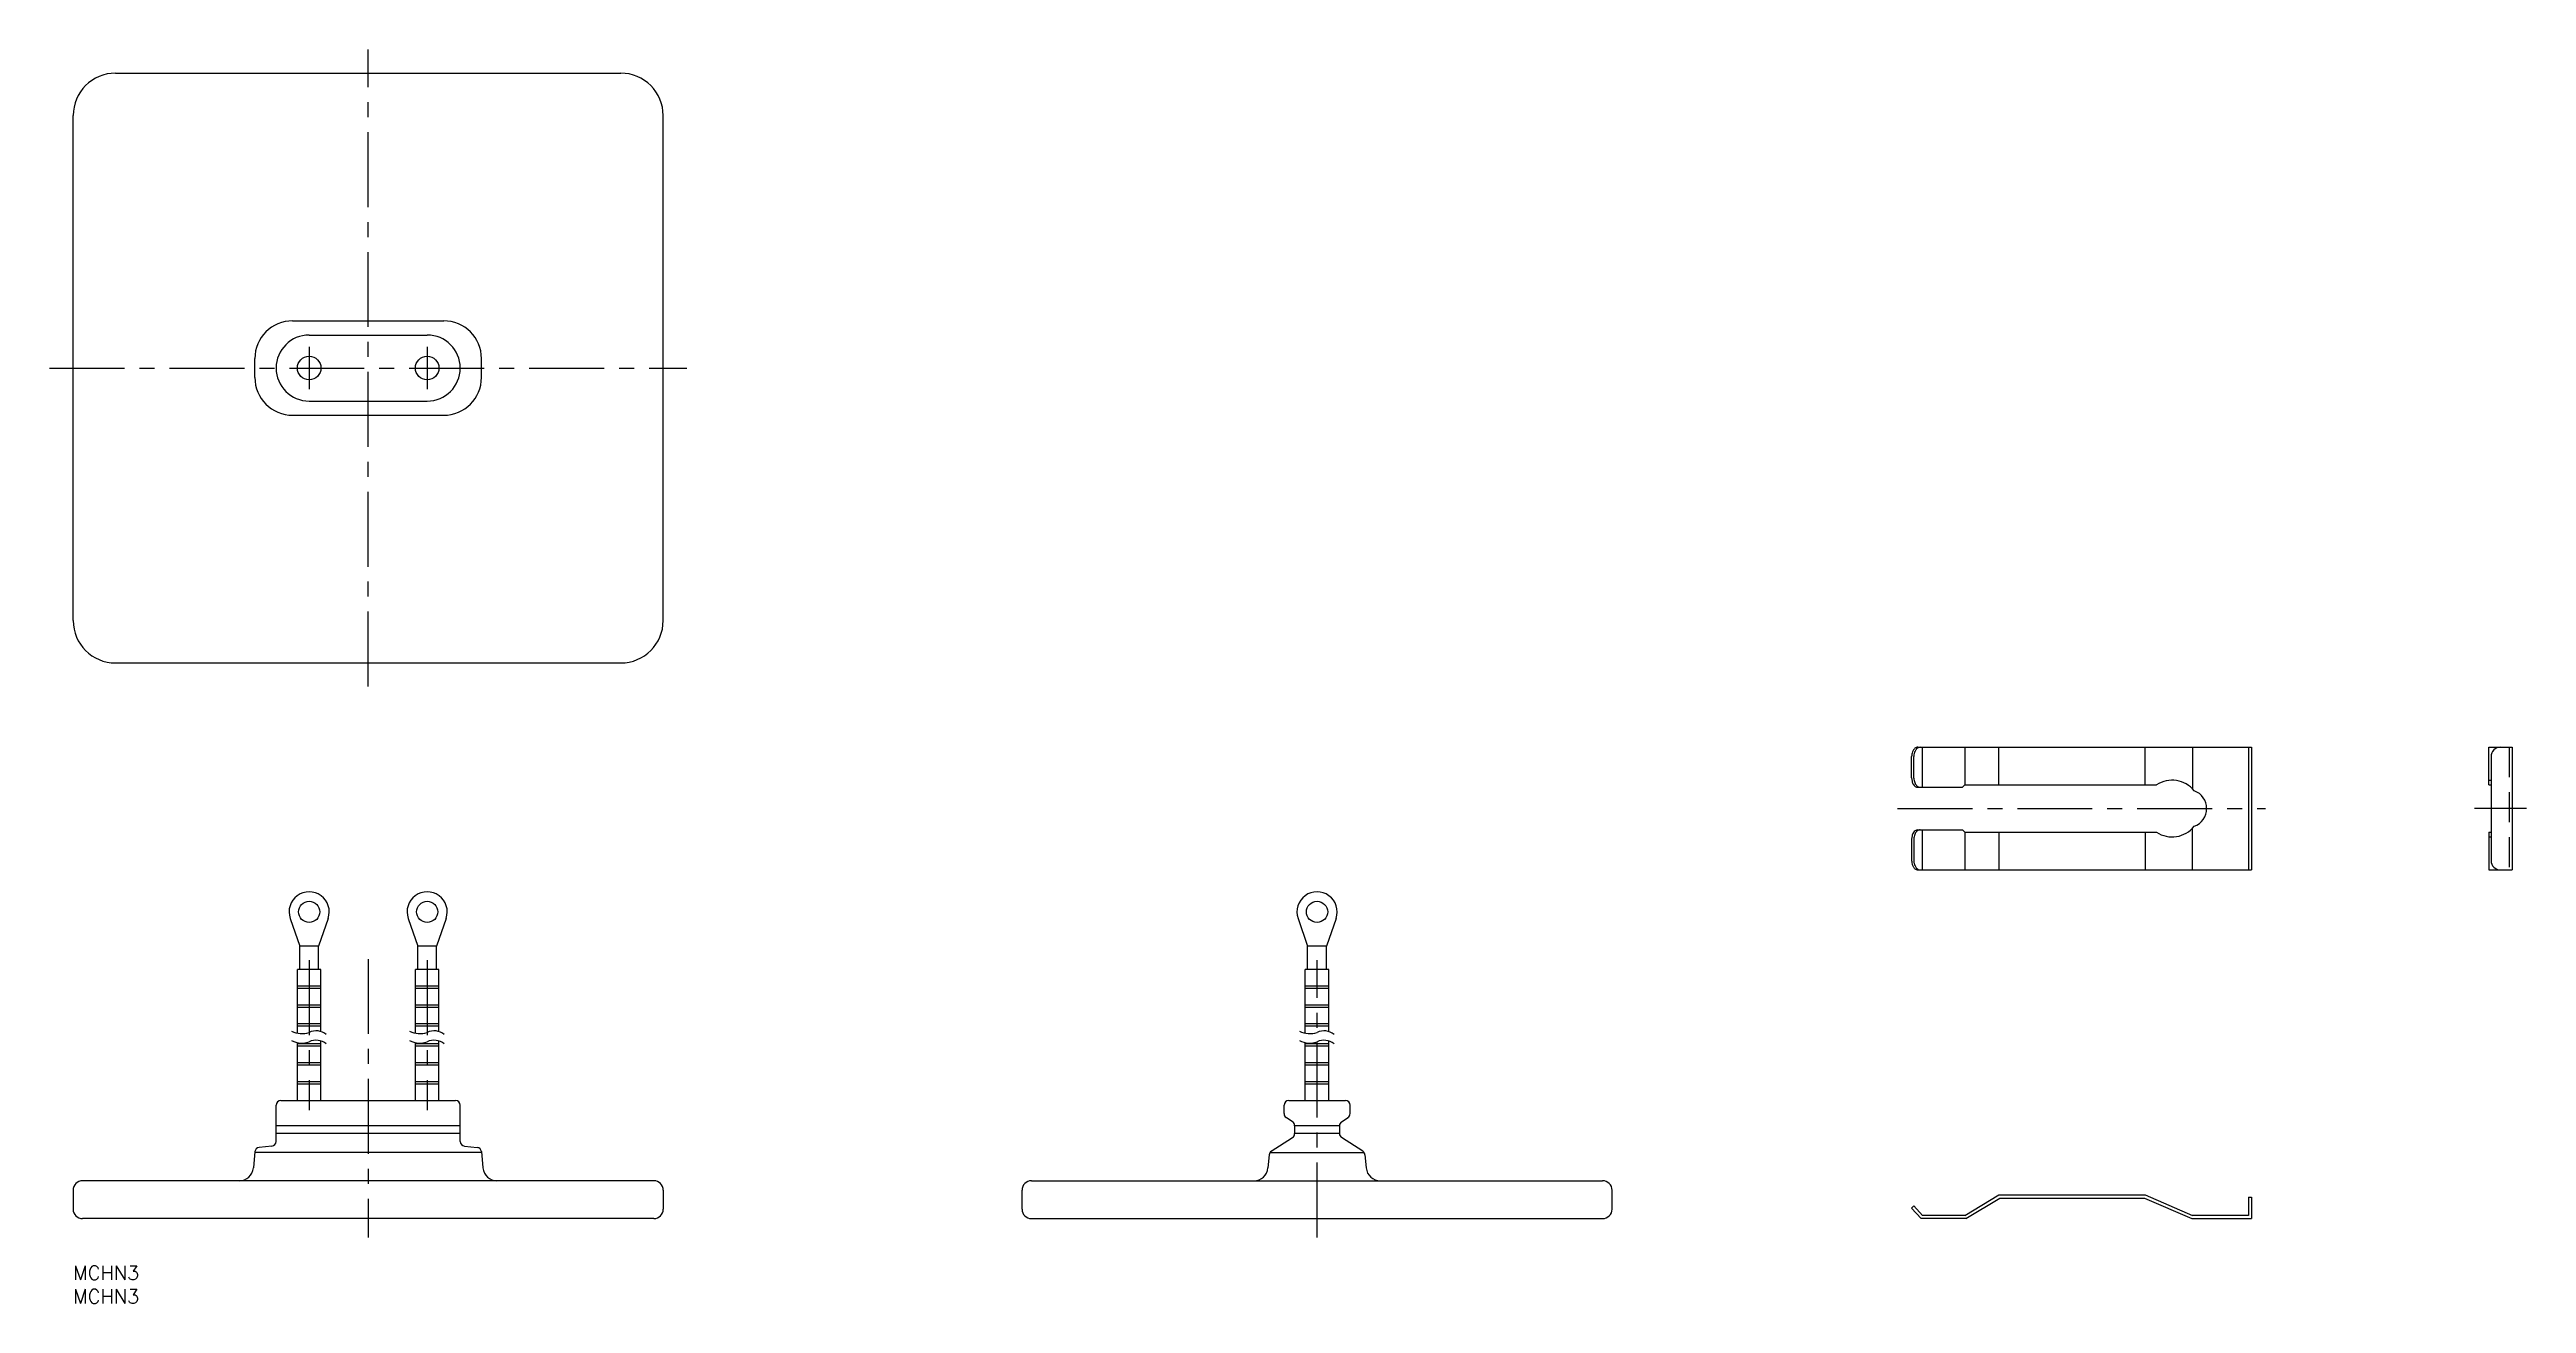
# Model space of a CAD drawing. Extents: x -5 to 520, y -8 to 258.
import ezdxf

# ---------------------------------------------------------------- set-up
doc = ezdxf.new("R2010")
doc.units = 0
doc.header["$LTSCALE"] = 0.5
doc.linetypes.add('CENTER', pattern=[50.8, 31.75, -6.35, 6.35, -6.35])
doc.linetypes.add('DASHED', pattern=[19.05, 12.7, -6.35])
for name, color, linetype in [('MSM_CENTER', 1, 'CENTER'), ('MSM_CONTINUOUS', 7, 'CONTINUOUS'), ('MSM_DASHED', 4, 'DASHED'), ('MSM_NARROW', 5, 'CONTINUOUS'), ('MSM_PART_NUMBER', 7, 'CONTINUOUS')]:
    doc.layers.add(name, color=color, linetype=linetype)
doc.styles.get("Standard").update_dxf_attribs({"font": 'txt.shx', "height": 3, "bigfont": 'bigfont.shx'})

# ---------------------------------------------------------------- blocks, each defined once
blk = doc.blocks.new('*U32')
at = {"layer": 'MSM_PART_NUMBER'}
blk.add_text('MCHN3', height=3, dxfattribs=at).set_placement((0, -3))
blk = doc.blocks.new('*U33')
at = {"layer": 'MSM_PART_NUMBER'}
blk.add_text('MCHN3', height=3, dxfattribs=at).set_placement((0, -8))

msp = doc.modelspace()

# ---------------------------------------------------------------- linework, layer by layer
at = {"layer": 'MSM_CENTER'}
for p, q in [((62.5, 122.75), (62.5, 257.75)), ((50, 194.75), (50, 185.75)), ((75, 194.75), (75, 185.75)), ((-5, 190.25), (130, 190.25)), ((386.46, 96.89), (464.46, 96.89)), ((519.71, 96.89), (508.71, 96.89)), ((50, 64.75), (50, 33)), ((62.5, 65), (62.5, 6)), ((75, 64.75), (75, 33)), ((263.51, 6), (263.51, 64.75))]:
    msp.add_line(p, q, dxfattribs=at)
at = {"layer": 'MSM_CONTINUOUS'}
for p, q in [((9, 252.75), (116, 252.75)), ((0, 136.75), (0, 243.75)), ((125, 136.75), (125, 243.75)), ((46.5, 200.25), (78.5, 200.25)), ((50, 197.25), (75, 197.25)), ((38.5, 188.25), (38.5, 192.25)), ((86.5, 188.25), (86.5, 192.25)), ((46.5, 180.25), (78.5, 180.25)), ((50, 183.25), (75, 183.25)), ((9, 127.75), (116, 127.75)), ((389.46, 103.39), (389.46, 107.89)), ((389.94, 103.35), (389.94, 107.93)), ((390.76, 109.89), (461.46, 109.89)), ((391.77, 101.39), (391.77, 109.89)), ((400.77, 109.89), (400.77, 101.89)), ((407.96, 101.89), (407.96, 109.89)), ((438.96, 101.89), (438.96, 109.89)), ((448.96, 109.89), (448.96, 101.08)), ((460.81, 109.89), (460.81, 83.89)), ((461.46, 109.89), (461.46, 83.89)), ((511.71, 109.89), (516.71, 109.89)), ((511.71, 101.89), (511.71, 109.89)), ((512.21, 107.89), (512.21, 85.89)), ((516.71, 109.89), (516.71, 83.89)), ((390.8, 101.39), (400.27, 101.39)), ((400.77, 101.89), (400.27, 101.39)), ((400.77, 101.89), (441.34, 101.89)), ((511.71, 101.89), (512.21, 101.89)), ((389.46, 90.39), (389.46, 85.89)), ((389.94, 90.43), (389.94, 85.85)), ((390.8, 92.39), (400.27, 92.39)), ((391.77, 83.89), (391.77, 92.39)), ((400.77, 91.89), (400.27, 92.39)), ((400.77, 91.89), (400.77, 83.89)), ((400.77, 91.89), (441.34, 91.89)), ((407.96, 91.89), (407.96, 83.89)), ((438.96, 91.89), (438.96, 83.89)), ((448.96, 83.89), (448.96, 92.71)), ((511.71, 91.89), (511.71, 83.89)), ((511.71, 91.89), (512.21, 91.89)), ((390.76, 83.89), (461.46, 83.89)), ((511.71, 83.89), (516.71, 83.89)), ((45.98, 73.62), (48, 67.75)), ((54.02, 73.62), (52, 67.75)), ((70.98, 73.62), (73, 67.75)), ((79.02, 73.62), (77, 67.75)), ((259.5, 73.62), (261.51, 67.75)), ((267.53, 73.62), (265.51, 67.75)), ((48, 62.75), (48, 67.75)), ((52, 67.75), (48, 67.75)), ((52, 62.75), (52, 67.75)), ((73, 62.75), (73, 67.75)), ((77, 67.75), (73, 67.75)), ((77, 62.75), (77, 67.75)), ((261.51, 62.75), (261.51, 67.75)), ((265.51, 67.75), (261.51, 67.75)), ((265.51, 62.75), (265.51, 67.75)), ((52.5, 62.75), (47.5, 62.75)), ((47.5, 49.29), (47.5, 62.75)), ((52.5, 59.25), (47.5, 59.25)), ((52.5, 58.75), (47.5, 58.75)), ((52.5, 49.61), (52.5, 62.75)), ((77.5, 62.75), (72.5, 62.75)), ((72.5, 49.29), (72.5, 62.75)), ((77.5, 59.25), (72.5, 59.25)), ((77.5, 58.75), (72.5, 58.75)), ((77.5, 49.61), (77.5, 62.75)), ((266.01, 62.75), (261.01, 62.75)), ((261.01, 49.29), (261.01, 62.75)), ((266.01, 59.25), (261.01, 59.25)), ((266.01, 58.75), (261.01, 58.75)), ((266.01, 49.61), (266.01, 62.75)), ((52.5, 55.25), (47.5, 55.25)), ((52.5, 54.75), (47.5, 54.75)), ((77.5, 55.25), (72.5, 55.25)), ((77.5, 54.75), (72.5, 54.75)), ((266.01, 55.25), (261.01, 55.25)), ((266.01, 54.75), (261.01, 54.75)), ((52.5, 51.25), (47.5, 51.25)), ((52.5, 50.75), (47.5, 50.75)), ((47.5, 35), (47.5, 47.29)), ((52.5, 35), (52.5, 47.61)), ((77.5, 51.25), (72.5, 51.25)), ((77.5, 50.75), (72.5, 50.75)), ((72.5, 35), (72.5, 47.29)), ((77.5, 35), (77.5, 47.61)), ((266.01, 51.25), (261.01, 51.25)), ((266.01, 50.75), (261.01, 50.75)), ((261.01, 35), (261.01, 47.29)), ((266.01, 35), (266.01, 47.61)), ((52.5, 47), (47.5, 47)), ((52.5, 46.5), (47.5, 46.5)), ((52.5, 43), (47.5, 43)), ((52.5, 42.5), (47.5, 42.5)), ((77.5, 47), (72.5, 47)), ((77.5, 46.5), (72.5, 46.5)), ((77.5, 43), (72.5, 43)), ((77.5, 42.5), (72.5, 42.5)), ((266.01, 47), (261.01, 47)), ((266.01, 46.5), (261.01, 46.5)), ((266.01, 43), (261.01, 43)), ((266.01, 42.5), (261.01, 42.5)), ((52.5, 39), (47.5, 39)), ((52.5, 38.5), (47.5, 38.5)), ((77.5, 39), (72.5, 39)), ((77.5, 38.5), (72.5, 38.5)), ((266.01, 39), (261.01, 39)), ((266.01, 38.5), (261.01, 38.5)), ((43, 26.36), (43, 34)), ((44, 35), (81, 35)), ((82, 26.36), (82, 34)), ((256.51, 32.24), (256.51, 34)), ((257.51, 35), (269.51, 35)), ((270.51, 32.24), (270.51, 34)), ((82, 29.66), (43, 29.66)), ((82, 28.01), (43, 28.01)), ((253.82, 24.26), (258.31, 27.17)), ((258.32, 30.5), (256.96, 31.4)), ((258.76, 29.66), (258.76, 28.01)), ((268.26, 29.66), (258.76, 29.66)), ((268.26, 28.01), (258.76, 28.01)), ((268.26, 29.66), (268.26, 28.01)), ((268.71, 30.5), (270.07, 31.4)), ((273.21, 24.26), (268.72, 27.17)), ((38.52, 24.18), (38.2, 20.72)), ((86.5, 24), (38.5, 24)), ((42.1, 25.36), (39.41, 25.08)), ((82.9, 25.36), (85.59, 25.08)), ((86.48, 24.18), (86.8, 20.72)), ((253.37, 23.52), (253.11, 20.72)), ((253.55, 24), (273.48, 24)), ((273.66, 23.52), (273.92, 20.72)), ((0, 16), (0, 12)), ((123, 18), (2, 18)), ((125, 16), (125, 12)), ((201.01, 12), (201.01, 16)), ((203.01, 18), (324.01, 18)), ((326.01, 12), (326.01, 16)), ((389.94, 12.66), (389.46, 12.23)), ((391.49, 10), (389.46, 12.23)), ((391.77, 10.65), (389.94, 12.66)), ((400.77, 10.65), (391.77, 10.65)), ((400.77, 10.65), (407.96, 15)), ((400.96, 10), (408.14, 14.35)), ((407.96, 15), (438.96, 15)), ((408.14, 14.35), (438.82, 14.35)), ((438.82, 14.35), (448.83, 10)), ((438.96, 15), (448.96, 10.65)), ((460.81, 10.65), (448.96, 10.65)), ((460.81, 14.5), (460.81, 10.65)), ((460.81, 14.5), (461.46, 14.5)), ((461.46, 14.5), (461.46, 10)), ((123, 10), (2, 10)), ((203.01, 10), (324.01, 10)), ((400.96, 10), (391.49, 10)), ((448.83, 10), (461.46, 10))]:
    msp.add_line(p, q, dxfattribs=at)
for centre, radius in [((50, 190.25), 2.5), ((75, 190.25), 2.5), ((50, 75), 2.25), ((75, 75), 2.25), ((263.51, 75), 2.25)]:
    msp.add_circle(centre, radius, dxfattribs=at)
for centre, radius, start, end in [((9, 243.75), 9, 90, 180), ((116, 243.75), 9, 0, 90), ((46.5, 192.25), 8, 90, 180), ((78.5, 192.25), 8, 0, 90), ((50, 190.25), 7, 90, 270), ((75, 190.25), 7, 270, 90), ((46.5, 188.25), 8, 180, 270), ((78.5, 188.25), 8, 270, 0), ((9, 136.75), 9, 180, 270), ((116, 136.75), 9, 270, 0), ((392.22, 107.91), 2.75, 159.1776, 180.4343), ((391.53, 108.18), 2.02, 141.919, 159.3116), ((390.98, 108.62), 1.32, 113.5616, 142.1433), ((392.84, 107.9), 2.9, 166.4154, 179.2412), ((391.78, 108.2), 1.8, 152.3177, 167.9024), ((391.85, 108.27), 1.83, 136.8668, 155.402), ((390.81, 108.97), 0.926, 93.2269, 112.414), ((391.31, 108.85), 1.04, 91.577, 139.684), ((514.21, 107.89), 2, 90, 180), ((392.36, 103.39), 2.89, 179.9148, 193.5824), ((391.64, 103.19), 2.15, 192.9706, 214.1145), ((391.1, 102.8), 1.49, 213.1419, 234.4261), ((393.01, 103.43), 3.07, 181.4632, 199.7716), ((391.83, 103.02), 1.82, 200.1848, 223.8795), ((390.81, 102.32), 0.925, 232.1794, 269.8711), ((391.4, 102.59), 1.21, 222.9744, 247.4393), ((391.33, 102.44), 1.05, 247.9514, 267.4252), ((444.66, 96.89), 6, 38.7348, 123.6676), ((447.96, 96.89), 4, 290.1864, 69.8136), ((392.36, 90.4), 2.89, 166.4176, 180.0852), ((391.64, 90.59), 2.15, 145.8855, 167.0294), ((391.1, 90.99), 1.49, 125.5739, 146.8581), ((393.01, 90.36), 3.07, 160.2284, 178.5368), ((391.83, 90.77), 1.82, 136.1205, 159.8152), ((390.81, 91.47), 0.925, 90.1289, 127.8206), ((391.4, 91.2), 1.21, 112.5607, 137.0256), ((391.33, 91.35), 1.05, 92.5748, 112.0486), ((444.66, 96.89), 6, 236.3324, 321.2652), ((392.22, 85.87), 2.75, 179.5657, 200.8224), ((391.53, 85.61), 2.02, 200.6884, 218.081), ((392.84, 85.89), 2.9, 180.7588, 193.5846), ((390.98, 85.17), 1.32, 217.8567, 246.4384), ((391.78, 85.59), 1.8, 192.0976, 207.6823), ((391.85, 85.51), 1.83, 204.598, 223.1332), ((390.81, 84.82), 0.926, 247.586, 266.7731), ((391.31, 84.94), 1.04, 220.316, 268.423), ((514.21, 85.89), 2, 180, 270), ((50, 75), 4.25, 341, 199), ((75, 75), 4.25, 341, 199), ((263.51, 75), 4.25, 341, 199), ((44, 34), 1, 90, 180), ((81, 34), 1, 0, 90), ((257.51, 34), 1, 90, 180), ((257.51, 32.24), 1, 180, 236.3), ((269.51, 34), 1, 0, 90), ((269.51, 32.24), 1, 303.7, 0), ((42, 26.36), 1, 275.9, 0), ((83, 26.36), 1, 180, 264.1), ((257.76, 28.01), 1, 302.9, 0), ((257.76, 29.66), 1, 0, 56.3), ((269.26, 29.66), 1, 123.7, 180), ((269.26, 28.01), 1, 180, 237.1), ((39.51, 24.09), 1, 95.9, 174.7), ((85.49, 24.09), 1, 5.3, 84.1), ((254.37, 23.42), 1, 122.9, 174.7), ((272.66, 23.42), 1, 5.3, 57.1), ((2, 16), 2, 90, 180), ((35.21, 21), 3, 270, 354.7), ((89.79, 21), 3, 185.3, 270), ((123, 16), 2, 0, 90), ((203.01, 16), 2, 90, 180), ((250.12, 21), 3, 270, 354.7), ((276.91, 21), 3, 185.3, 270), ((324.01, 16), 2, 0, 90), ((2, 12), 2, 180, 270), ((123, 12), 2, 270, 0), ((203.01, 12), 2, 180, 270), ((324.01, 12), 2, 270, 0)]:
    msp.add_arc(centre, radius, start, end, dxfattribs=at)
at = {"layer": 'MSM_DASHED'}
for p, q in [((516.06, 109.89), (516.06, 83.89)), ((511.71, 102.89), (512.21, 102.89)), ((511.71, 90.89), (512.21, 90.89))]:
    msp.add_line(p, q, dxfattribs=at)
at = {"layer": 'MSM_NARROW'}
for centre, radius, start, end in [((48.45, 54.04), 4.85, 243.3636, 288.6215), ((48.45, 52.04), 4.85, 243.3636, 288.6215), ((51.45, 46.38), 3.4, 50.2746, 115.2943), ((51.45, 44.38), 3.4, 50.2746, 115.2943), ((73.45, 54.04), 4.85, 243.3636, 288.6215), ((73.45, 52.04), 4.85, 243.3636, 288.6215), ((76.45, 46.38), 3.4, 50.2746, 115.2943), ((76.45, 44.38), 3.4, 50.2746, 115.2943), ((261.97, 54.04), 4.85, 243.3636, 288.6215), ((261.97, 52.04), 4.85, 243.3636, 288.6215), ((264.97, 46.38), 3.4, 50.2746, 115.2943), ((264.97, 44.38), 3.4, 50.2746, 115.2943)]:
    msp.add_arc(centre, radius, start, end, dxfattribs=at)

# ---------------------------------------------------------------- block references
at = {"layer": 'MSM_CONTINUOUS'}
for name in ['*U32', '*U33']:
    msp.add_blockref(name, (0, 0), dxfattribs=at)

doc.saveas('drawing.dxf')
